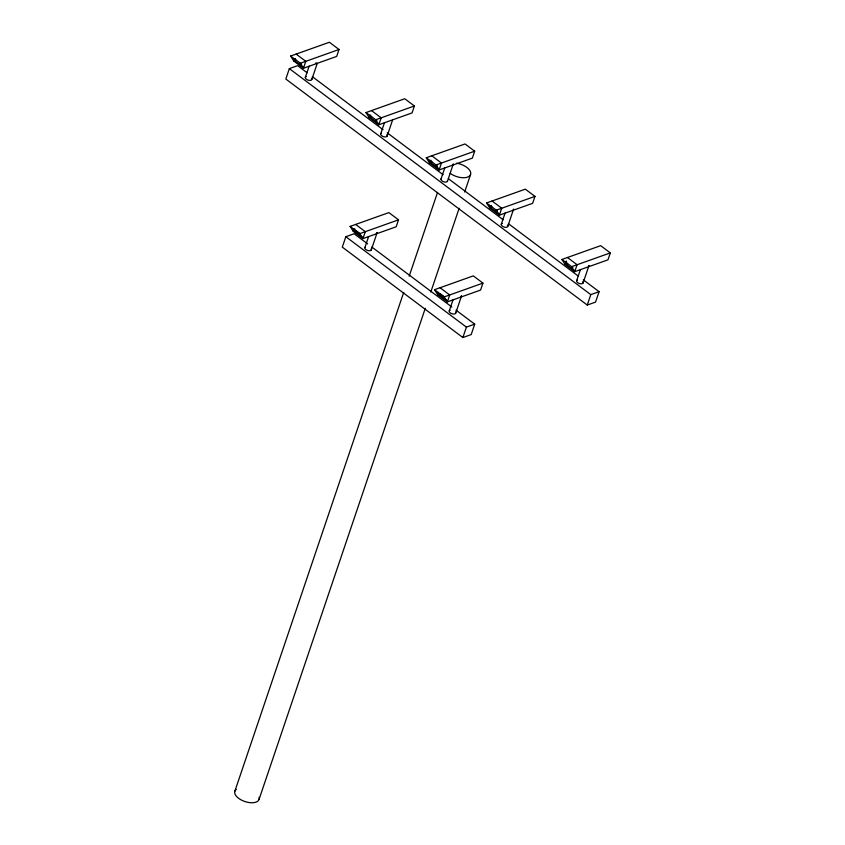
<?xml version="1.0" encoding="UTF-8"?>
<svg xmlns="http://www.w3.org/2000/svg" width="845" height="845" viewBox="0 0 845 845"><rect width="100%" height="100%" fill="white"/><g stroke="black" fill="none" stroke-linecap="round" stroke-linejoin="round"><path stroke-width="1.27" d="M307.136 72.776L297.651 65.656L289.349 68.625L285.821 79.039L587.254 305.056L595.567 302.087L599.094 291.673L583.282 279.822M293.807 61.03L290.617 56.055L329.392 42.25L339.035 49.485L336.68 56.425L303.45 68.265L293.807 61.03L294.588 58.717M303.08 67.114L294.641 60.787L295.391 58.569M305.351 77.328L309.133 66.163M311.794 79.557L317.245 63.428M369.159 117.539L365.969 112.565L404.744 98.749L414.399 105.984L412.043 112.934L378.813 124.764L369.159 117.539L369.952 115.216M378.444 123.623L370.004 117.297L370.754 115.068M367.649 243.878L354.139 233.748L345.827 236.706L342.309 247.131L462.88 337.535L471.193 334.578L474.71 324.153L456.004 310.126M380.715 133.837L384.486 122.673M353.305 231.382L350.115 226.407L388.89 212.602L398.534 219.837L396.189 226.777L362.949 238.617L353.305 231.382L354.087 229.069M362.579 237.466L354.139 231.139L354.889 228.921M387.147 136.056L392.608 119.937M364.85 247.68L368.631 236.515M371.293 249.898L377.166 232.544M429.45 162.736L426.26 157.762L465.035 143.956L474.679 151.192L472.334 158.131L439.094 169.972L429.45 162.736L430.232 160.423M438.724 168.82L430.285 162.493L431.045 160.275M440.995 179.034L444.776 167.88M234.868 791.195L403.688 292.433M409.181 276.178L437.53 192.428M447.438 181.263L453.311 163.898M259.024 799.528L425.299 308.267M430.802 292.011L459.152 208.261M464.655 192.016L470.57 174.514M437.71 294.662L434.52 289.698L473.295 275.882L482.939 283.117L480.583 290.067L447.354 301.897L437.71 294.662L438.492 292.349M449.255 310.96L453.036 299.806M489.741 207.944L486.551 202.969L525.326 189.164L534.969 196.389L532.614 203.339L499.384 215.169L489.741 207.944L490.522 205.631M499.015 214.028L490.575 207.701L491.325 205.472M455.698 313.189L461.571 295.824M462.88 337.535L466.408 327.121L474.71 324.153M501.286 224.242L505.067 213.077M507.729 226.46L513.602 209.095A3.412 1.732 18.7 0 1 513.39 209.433M565.094 264.443L561.904 259.478L600.679 245.663L610.322 252.898L607.977 259.837L574.737 271.678L565.094 264.443L566.277 260.968M574.378 270.527L565.939 264.2L566.689 261.982M576.649 280.741L580.42 269.587M583.082 282.969L588.965 265.605M587.254 305.056L590.782 294.63L599.094 291.673M294.641 60.787L296.299 60.196M339.035 49.485L300.26 63.29L303.45 68.265L305.805 61.315L296.151 54.091M370.004 117.297L371.663 116.705M414.399 105.984L375.624 119.8L378.813 124.764L381.158 117.825L371.515 110.589M430.285 162.493L431.953 161.902M474.679 151.192L435.904 164.997L439.094 169.972L441.449 163.022L431.806 155.797M354.139 231.139L355.808 230.548L360.023 233.716M350.115 226.407L359.759 233.642L398.534 219.837M490.575 207.701L492.234 207.109M534.969 196.389L496.195 210.204L499.384 215.169L501.729 208.229L492.086 200.994M434.52 289.698L444.164 296.922L482.939 283.117M565.939 264.2L567.597 263.608M610.322 252.898L571.558 266.703L574.737 271.678L577.093 264.728L567.449 257.503M290.617 56.055L301.58 64.157M365.969 112.565L376.933 120.655M426.26 157.762L437.224 165.863M486.551 202.969L497.515 211.06M561.904 259.478L572.868 267.569M312.407 76.726L383.028 129.676M387.242 132.834L443.107 174.714M448.378 178.665L503.176 219.763M508.447 223.714L578.012 275.871M289.349 68.625L590.782 294.63M355.65 224.443L365.304 231.667L362.949 238.617L359.759 233.642M440.055 287.722L449.698 294.958L447.354 301.897L444.164 296.922M444.428 296.996L440.203 293.828L438.544 294.419L446.984 300.757M371.811 247.004L451.843 307.01M345.827 236.706L466.408 327.121M259.077 797.268A12.781 6.506 18.7 0 1 244.723 801.472A12.781 6.506 18.7 0 1 236.273 789.41M456.606 163.201A12.781 6.506 18.7 0 1 470.253 175.168A12.781 6.506 18.7 0 1 450.184 173.309M588.88 265.784A3.412 1.732 18.7 0 1 588.585 266.08M582.754 281.702A3.412 1.732 18.7 0 1 581.719 283.793A3.412 1.732 18.7 0 1 577.388 282.431A3.412 1.732 18.7 0 1 577.452 280.044M386.82 134.799A3.412 1.732 18.7 0 1 385.785 136.879A3.412 1.732 18.7 0 1 381.465 135.527A3.412 1.732 18.7 0 1 381.517 133.14M507.391 225.203A3.412 1.732 18.7 0 1 506.261 227.305A3.412 1.732 18.7 0 1 501.877 225.795A3.412 1.732 18.7 0 1 502.352 223.46M316.6 62.963A3.412 1.732 18.7 0 1 315.66 63.048M311.456 78.289A3.412 1.732 18.7 0 1 310.326 80.391A3.412 1.732 18.7 0 1 305.943 78.881A3.412 1.732 18.7 0 1 306.429 76.557M452.941 164.374A3.412 1.732 18.7 0 1 452.508 164.595M447.459 180.661A3.412 1.732 18.7 0 1 443.445 181.717A3.412 1.732 18.7 0 1 441.576 178.443M461.359 296.162A3.412 1.732 18.7 0 1 461 296.426M455.518 312.154A3.412 1.732 18.7 0 1 454.124 314.034A3.412 1.732 18.7 0 1 449.92 312.587A3.412 1.732 18.7 0 1 450.068 310.263M376.954 232.871A3.412 1.732 18.7 0 1 376.363 233.241M371.113 248.863A3.412 1.732 18.7 0 1 367.659 250.479A3.412 1.732 18.7 0 1 365.431 247.078"/></g></svg>
